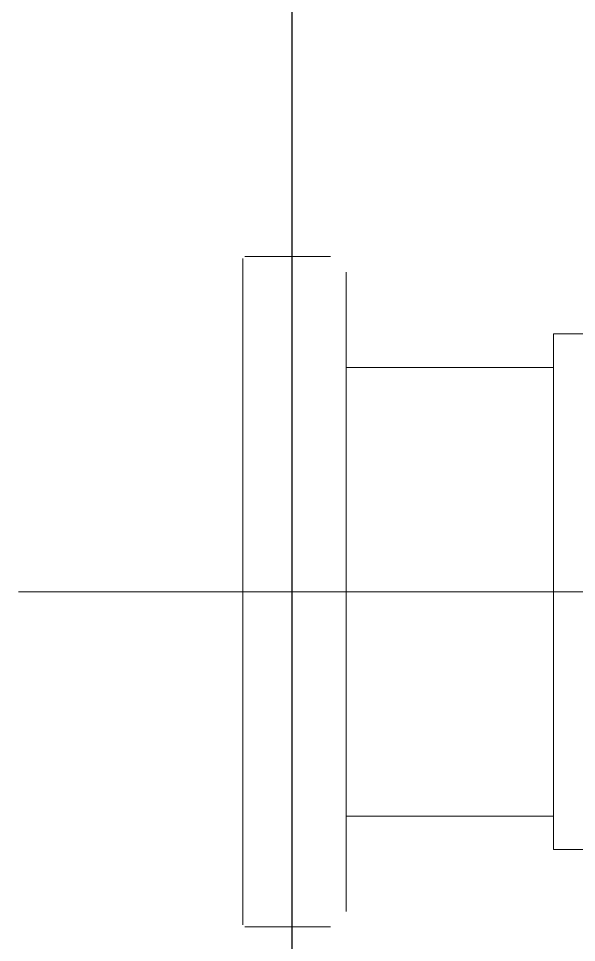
# Model space of a CAD drawing. Header units: millimetres. Extents: x 863 to 22635, y -482 to 12118.
# Drawn here: x 19859.84 to 19865.25, y 3729.38 to 3738.34 of the extents above; entities that cross this region are included whole.
import ezdxf

# ---------------------------------------------------------------- set-up
doc = ezdxf.new("R2010")
doc.units = ezdxf.units.MM
doc.layers.add('SANITARY', color=144, linetype='Continuous', lineweight=20)
doc.layers.add('WALL_0G', color=151, linetype='Continuous')

# ---------------------------------------------------------------- blocks, each defined once
blk = doc.blocks.new('210811_aramusluk')
at = {"layer": 'SANITARY', "color": 0}
blk.add_line((5116.4994, -679.8242, 0), (5116.4994, -690.641, 0), dxfattribs=at)
at = {"layer": 'SANITARY', "color": 0, "lineweight": 5}
blk.add_line((5113.2692, -681.9994, 0), (5119.7292, -681.9994, 0), dxfattribs=at)
for points in [[(5113.2492, -682.8494, 0), (5113.2492, -682.8494, 0), (5113.2492, -682.0193, 0), (5113.2492, -682.0193, 0)], [(5119.7492, -682.8494, 0), (5119.7492, -682.8494, 0), (5119.7492, -682.0193, 0), (5119.7492, -682.0193, 0)], [(5119.5993, -682.9993, 0), (5119.5993, -682.9993, 0), (5113.3992, -682.9993, 0), (5113.3992, -682.9993, 0)], [(5114.3243, -682.9993, 0), (5114.3243, -682.9993, 0), (5114.3243, -685.0094, 0), (5114.3243, -685.0094, 0)], [(5118.6743, -682.9993, 0), (5118.6743, -682.9993, 0), (5118.6743, -685.0094, 0), (5118.6743, -685.0094, 0)], [(5118.9992, -685.0094, 0), (5118.9992, -685.0094, 0), (5113.9992, -685.0094, 0), (5113.9992, -685.0094, 0)], [(5113.9992, -685.0094, 0), (5113.9992, -685.0094, 0), (5113.9992, -688.4093, 0), (5113.9992, -688.4093, 0)], [(5118.9992, -685.0094, 0), (5118.9992, -685.0094, 0), (5118.9992, -685.8091, 0), (5118.9992, -688.4093, 0)]]:
    blk.add_open_spline(points, degree=3, dxfattribs=at)

msp = doc.modelspace()

# ---------------------------------------------------------------- linework, layer by layer
at = {"layer": 'WALL_0G'}
msp.add_line((19862.4929, 3723.206), (19862.4929, 3823.206), dxfattribs=at)

# ---------------------------------------------------------------- block references
at = {"layer": 'SANITARY', "extrusion": (0, 0, -1), "zscale": -1, "rotation": 270}
msp.add_blockref('210811_aramusluk', (-19180.0164, 8849.2847, 0), dxfattribs=at)

doc.saveas('drawing.dxf')
